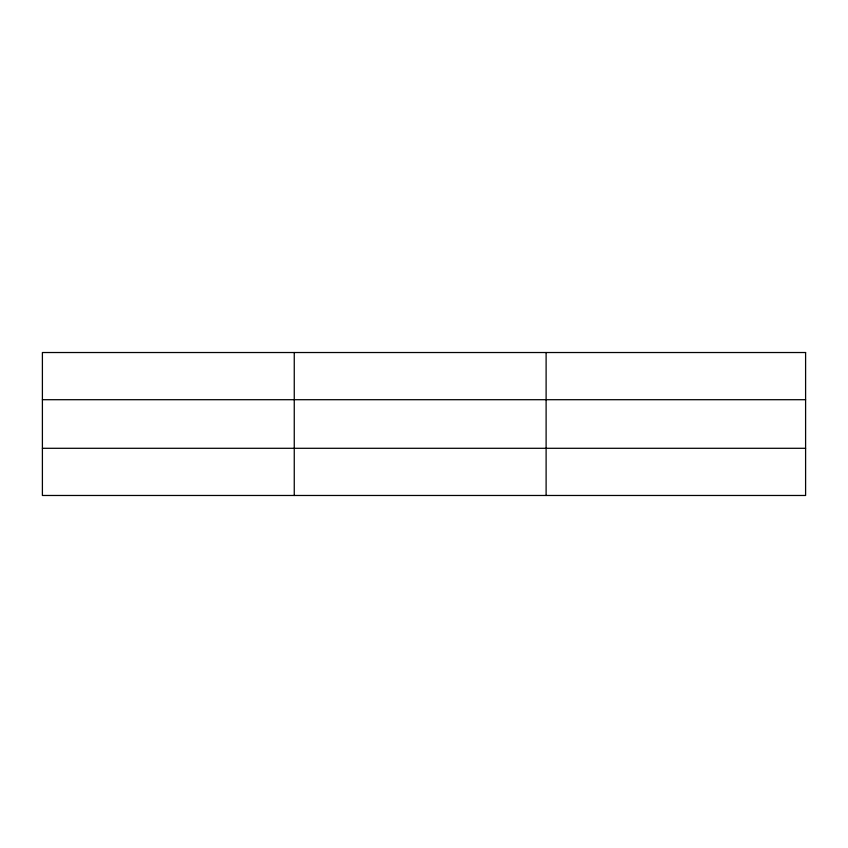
<?xml version="1.0" encoding="UTF-8"?>
<svg xmlns="http://www.w3.org/2000/svg" width="848" height="848" viewBox="0 0 848 848"><rect width="100%" height="100%" fill="white"/><g stroke="black" fill="none" stroke-linecap="round" stroke-linejoin="round"><path stroke-width="1.27" d="M294.256 495.476L294.256 352.524M546.112 495.476L546.112 352.524M42.4 399.705L805.6 399.705M42.4 448.295L805.6 448.295M805.6 352.524L805.6 495.476L42.4 495.476L42.4 352.524L805.6 352.524"/></g></svg>
